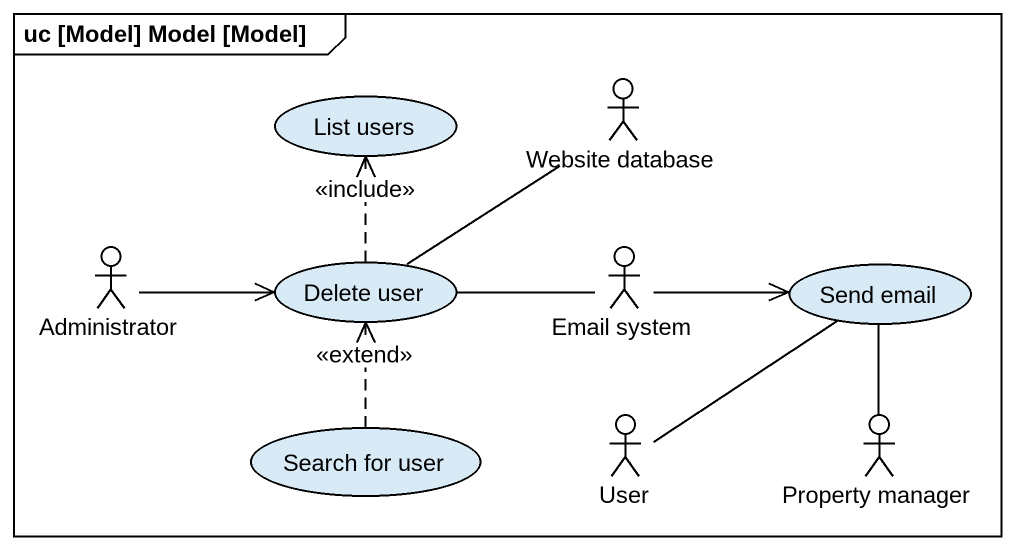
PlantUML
@startuml
mainframe uc [Model] Model [Model]
actor "Website database" as Website_database
usecase "List users" as List_users
actor Administrator
usecase "Delete user" as Delete_user
actor "Email system" as Email_system
usecase "Send email" as Send_email
usecase "Search for user" as Search_for_user
actor User
actor "Property manager" as Property_manager
Administrator -right-> Delete_user
Delete_user -up- Website_database
Delete_user .up.> List_users : <<include>>
Delete_user -right- Email_system
Email_system -right-> Send_email
Send_email -- User
Send_email -- Property_manager
Search_for_user .up.> Delete_user : <<extend>>
@enduml
